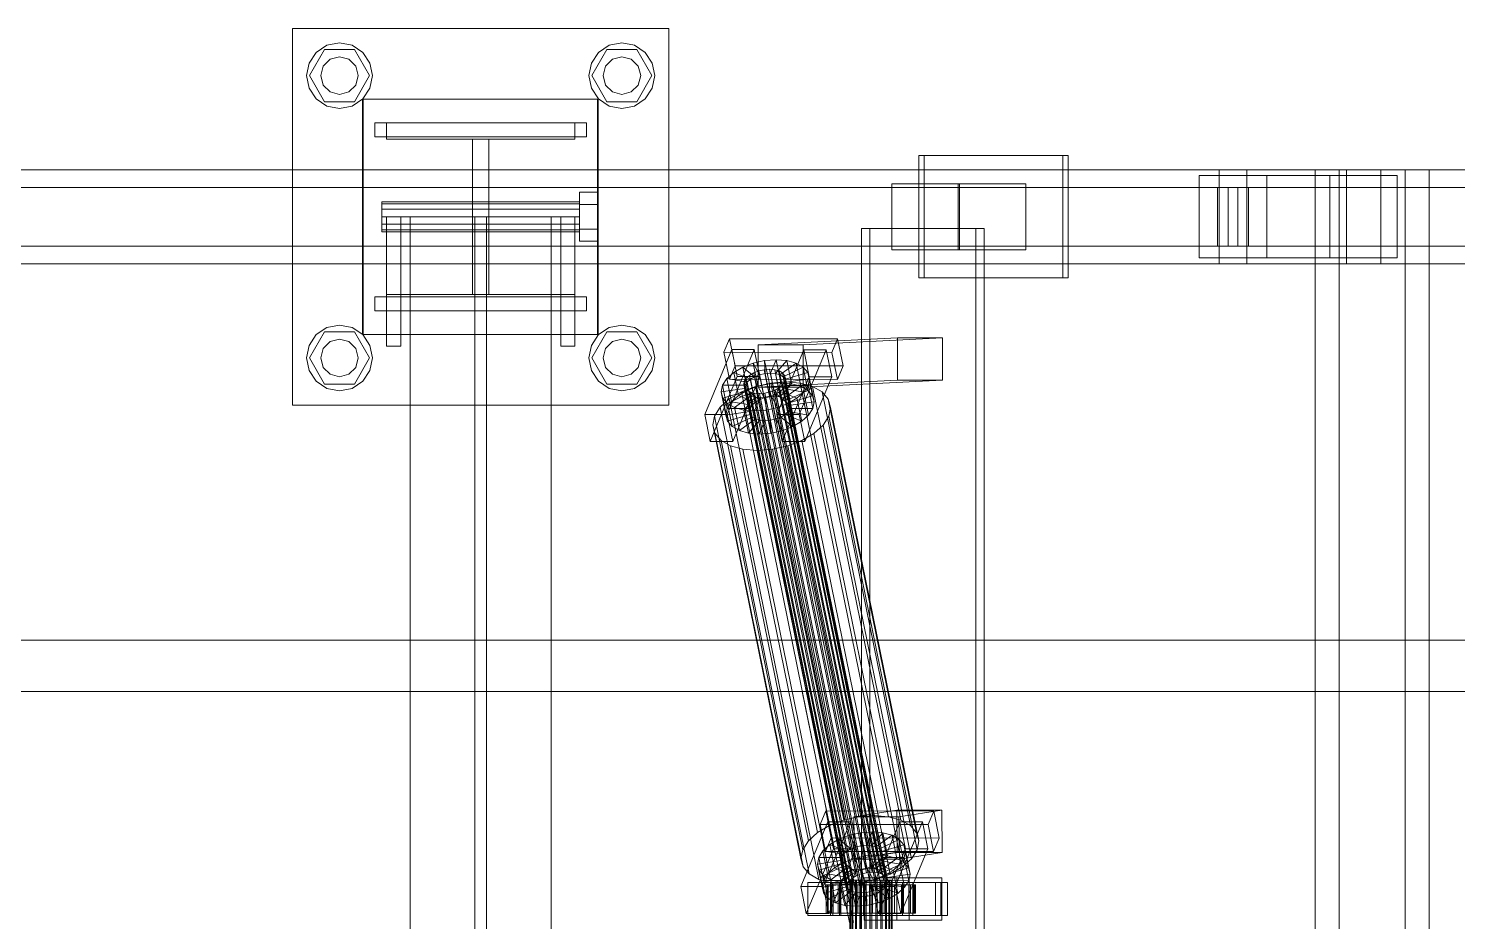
# Model space of a CAD drawing. Header units: millimetres. Extents: x -1970 to 34302, y -65268 to 6837.
# Drawn here: x 19601 to 20209, y -17870 to -17490 of the extents above; entities that cross this region are included whole.
import ezdxf

# ---------------------------------------------------------------- set-up
doc = ezdxf.new("R2010")
doc.units = ezdxf.units.MM
doc.layers.add('superior_C02', color=7, linetype='Continuous', lineweight=0)

msp = doc.modelspace()

# ---------------------------------------------------------------- linework, layer by layer
at = {"layer": 'superior_C02'}
for p, q in [((19713.645, -17650), (19713.645, -17490)), ((19713.645, -17490), (19873.645, -17490)), ((19873.645, -17490), (19873.645, -17650)), ((19720.711, -17504.642), (19723.746, -17500.101)), ((19720.845, -17510), (19727.245, -17498.915)), ((19723.746, -17500.101), (19728.287, -17497.066)), ((19727.245, -17498.915), (19740.045, -17498.915)), ((19728.287, -17497.066), (19733.645, -17496)), ((19733.645, -17496), (19739.003, -17497.066)), ((19739.003, -17497.066), (19743.544, -17500.101)), ((19740.045, -17498.915), (19746.445, -17510)), ((19743.544, -17500.101), (19746.579, -17504.642)), ((19840.711, -17504.642), (19843.746, -17500.101)), ((19840.845, -17510), (19847.245, -17498.915)), ((19843.746, -17500.101), (19848.287, -17497.066)), ((19847.245, -17498.915), (19860.045, -17498.915)), ((19848.287, -17497.066), (19853.645, -17496)), ((19853.645, -17496), (19859.003, -17497.066)), ((19859.003, -17497.066), (19863.544, -17500.101)), ((19860.045, -17498.915), (19866.445, -17510)), ((19863.544, -17500.101), (19866.579, -17504.642)), ((19719.645, -17510), (19720.711, -17504.642)), ((19725.645, -17510), (19726.717, -17506)), ((19726.717, -17506), (19729.645, -17503.072)), ((19729.645, -17503.072), (19733.645, -17502)), ((19733.645, -17502), (19737.645, -17503.072)), ((19737.645, -17503.072), (19740.573, -17506)), ((19740.573, -17506), (19741.645, -17510)), ((19746.579, -17504.642), (19747.645, -17510)), ((19839.645, -17510), (19840.711, -17504.642)), ((19845.645, -17510), (19846.717, -17506)), ((19846.717, -17506), (19849.645, -17503.072)), ((19849.645, -17503.072), (19853.645, -17502)), ((19853.645, -17502), (19857.645, -17503.072)), ((19857.645, -17503.072), (19860.573, -17506)), ((19860.573, -17506), (19861.645, -17510)), ((19866.579, -17504.642), (19867.645, -17510)), ((19720.711, -17515.358), (19719.645, -17510)), ((19727.245, -17521.085), (19720.845, -17510)), ((19726.717, -17514), (19725.645, -17510)), ((19746.445, -17510), (19740.045, -17521.085)), ((19741.645, -17510), (19740.573, -17514)), ((19747.645, -17510), (19746.579, -17515.358)), ((19840.711, -17515.358), (19839.645, -17510)), ((19847.245, -17521.085), (19840.845, -17510)), ((19846.717, -17514), (19845.645, -17510)), ((19866.445, -17510), (19860.045, -17521.085)), ((19861.645, -17510), (19860.573, -17514)), ((19867.645, -17510), (19866.579, -17515.358)), ((19723.746, -17519.899), (19720.711, -17515.358)), ((19729.645, -17516.928), (19726.717, -17514)), ((19733.645, -17518), (19729.645, -17516.928)), ((19737.645, -17516.928), (19733.645, -17518)), ((19740.573, -17514), (19737.645, -17516.928)), ((19746.579, -17515.358), (19743.544, -17519.899)), ((19843.746, -17519.899), (19840.711, -17515.358)), ((19849.645, -17516.928), (19846.717, -17514)), ((19853.645, -17518), (19849.645, -17516.928)), ((19857.645, -17516.928), (19853.645, -17518)), ((19860.573, -17514), (19857.645, -17516.928)), ((19866.579, -17515.358), (19863.544, -17519.899)), ((19728.287, -17522.934), (19723.746, -17519.899)), ((19740.045, -17521.085), (19727.245, -17521.085)), ((19733.645, -17524), (19728.287, -17522.934)), ((19739.003, -17522.934), (19733.645, -17524)), ((19743.544, -17519.899), (19739.003, -17522.934)), ((19743.353, -17620), (19743.353, -17520)), ((19743.353, -17520), (19843.353, -17520)), ((19743.645, -17620), (19743.645, -17520)), ((19743.645, -17520), (19843.645, -17520)), ((19843.353, -17520), (19843.353, -17620)), ((19843.645, -17520), (19843.645, -17620)), ((19848.287, -17522.934), (19843.746, -17519.899)), ((19860.045, -17521.085), (19847.245, -17521.085)), ((19853.645, -17524), (19848.287, -17522.934)), ((19859.003, -17522.934), (19853.645, -17524)), ((19863.544, -17519.899), (19859.003, -17522.934)), ((19748.645, -17530), (19838.645, -17530)), ((19748.645, -17536), (19748.645, -17530)), ((19753.645, -17537), (19753.645, -17530)), ((19753.645, -17530), (19833.645, -17530)), ((19833.645, -17530), (19833.645, -17537)), ((19838.645, -17536), (19838.645, -17530)), ((19748.645, -17536), (19838.645, -17536)), ((19833.645, -17537), (19753.645, -17537)), ((19790.145, -17603), (19790.145, -17537)), ((19790.145, -17537), (19797.145, -17537)), ((19797.145, -17537), (19797.145, -17603)), ((20041.005, -17544), (19979.8, -17544)), ((19979.8, -17544), (19979.8, -17596)), ((19982.138, -17544), (19979.8, -17544)), ((19982.138, -17596), (19982.138, -17544)), ((19982.138, -17544), (20043.343, -17544)), ((20041.005, -17596), (20041.005, -17544)), ((20041.005, -17544), (20043.343, -17544)), ((20043.343, -17544), (20043.343, -17596)), ((20107.498, -17550), (18959.893, -17550)), ((18971.583, -17550), (20119.188, -17550)), ((20161.567, -17550), (19013.962, -17550)), ((19028.575, -17550), (20176.18, -17550)), ((20127.688, -17552.5), (20098.998, -17552.5)), ((20098.998, -17552.5), (20098.998, -17587.5)), ((20154.528, -17552.5), (20098.998, -17552.5)), ((20107.498, -17550), (20107.498, -17590)), ((20119.188, -17550), (20107.498, -17550)), ((21255.102, -17550), (20107.498, -17550)), ((20119.188, -17590), (20119.188, -17550)), ((20119.188, -17550), (21266.793, -17550)), ((20127.688, -17587.5), (20127.688, -17552.5)), ((20127.688, -17552.5), (20183.218, -17552.5)), ((20186.539, -17550), (20148.285, -17550)), ((20148.285, -17550), (20148.285, -18450)), ((20158.514, -17550), (20148.285, -17550)), ((20154.528, -17587.5), (20154.528, -17552.5)), ((20154.528, -17552.5), (20183.218, -17552.5)), ((20158.514, -18450), (20158.514, -17550)), ((20158.514, -17550), (20196.768, -17550)), ((20161.567, -17550), (20161.567, -17590)), ((20176.18, -17550), (20161.567, -17550)), ((21309.171, -17550), (20161.567, -17550)), ((20176.18, -17590), (20176.18, -17550)), ((20176.18, -17550), (21323.785, -17550)), ((20183.218, -17552.5), (20183.218, -17587.5)), ((20186.539, -18450), (20186.539, -17550)), ((20186.539, -17550), (20196.768, -17550)), ((20196.768, -17550), (20196.768, -18450)), ((20106.769, -17557.5), (19014.695, -17557.5)), ((19027.842, -17557.5), (20119.916, -17557.5)), ((19835.645, -17564.8), (19835.645, -17559.6)), ((19843.645, -17559.6), (19835.645, -17559.6)), ((19843.645, -17559.6), (19843.645, -17564.8)), ((19997.115, -17556), (19968.425, -17556)), ((19968.425, -17556), (19968.425, -17584)), ((19996.642, -17556), (19968.425, -17556)), ((19996.642, -17584), (19996.642, -17556)), ((19996.642, -17556), (20025.332, -17556)), ((19997.115, -17584), (19997.115, -17556)), ((19997.115, -17556), (20025.332, -17556)), ((20025.332, -17556), (20025.332, -17584)), ((20106.769, -17557.5), (20106.769, -17582.5)), ((20119.916, -17557.5), (20106.769, -17557.5)), ((20111.256, -17557.5), (20115.429, -17557.5)), ((20111.256, -17582.5), (20111.256, -17557.5)), ((21314.391, -17557.5), (20111.256, -17557.5)), ((20115.429, -17557.5), (20115.429, -17582.5)), ((20115.429, -17557.5), (21318.565, -17557.5)), ((20119.916, -17582.5), (20119.916, -17557.5)), ((19751.645, -17564.457), (19751.645, -17563.6)), ((19835.645, -17563.6), (19751.645, -17563.6)), ((19751.645, -17564.457), (19751.645, -17566.8)), ((19751.645, -17564.457), (19835.645, -17564.457)), ((19751.645, -17566.8), (19751.645, -17570)), ((19751.645, -17566.8), (19835.645, -17566.8)), ((19835.645, -17563.6), (19835.645, -17564.457)), ((19835.645, -17564.457), (19835.645, -17566.8)), ((19835.645, -17564.8), (19835.645, -17575.2)), ((19835.645, -17564.8), (19843.645, -17564.8)), ((19835.645, -17566.8), (19835.645, -17570)), ((19843.645, -17564.8), (19843.645, -17575.2)), ((19751.645, -17570), (19751.645, -17573.2)), ((19751.645, -17570), (19835.645, -17570)), ((19751.645, -17573.2), (19751.645, -17575.543)), ((19751.645, -17573.2), (19835.645, -17573.2)), ((19753.645, -17570), (19753.645, -17625)), ((19753.645, -17570), (19759.645, -17570)), ((19759.645, -17570), (19759.645, -17625)), ((19823.645, -17570), (19763.645, -17570)), ((19763.645, -17570), (19763.645, -18430)), ((19796.145, -17570), (19791.145, -17570)), ((19791.145, -17570), (19791.145, -18430)), ((19796.145, -18430), (19796.145, -17570)), ((19823.645, -18430), (19823.645, -17570)), ((19827.645, -17570), (19827.645, -17625)), ((19827.645, -17570), (19833.645, -17570)), ((19833.645, -17570), (19833.645, -17625)), ((19835.645, -17570), (19835.645, -17573.2)), ((19835.645, -17573.2), (19835.645, -17575.543)), ((19751.645, -17575.543), (19751.645, -17576.4)), ((19751.645, -17575.543), (19835.645, -17575.543)), ((19751.645, -17576.4), (19835.645, -17576.4)), ((19835.645, -17575.2), (19835.645, -17580.4)), ((19835.645, -17575.2), (19843.645, -17575.2)), ((19835.645, -17575.543), (19835.645, -17576.4)), ((19843.645, -17575.2), (19843.645, -17580.4)), ((20004.138, -17575), (19955.556, -17575)), ((19955.556, -17575), (19955.556, -18425)), ((19959.063, -17575), (19955.556, -17575)), ((19959.063, -18425), (19959.063, -17575)), ((19959.063, -17575), (20007.645, -17575)), ((20004.138, -18425), (20004.138, -17575)), ((20004.138, -17575), (20007.645, -17575)), ((20007.645, -17575), (20007.645, -18425)), ((19014.695, -17582.5), (20106.769, -17582.5)), ((19027.842, -17582.5), (20119.916, -17582.5)), ((19835.645, -17580.4), (19843.645, -17580.4)), ((19968.425, -17584), (19997.115, -17584)), ((19968.425, -17584), (19996.642, -17584)), ((20025.332, -17584), (19996.642, -17584)), ((20025.332, -17584), (19997.115, -17584)), ((20106.769, -17582.5), (20119.916, -17582.5)), ((20115.429, -17582.5), (20111.256, -17582.5)), ((20111.256, -17582.5), (21314.391, -17582.5)), ((20115.429, -17582.5), (21318.565, -17582.5)), ((18959.893, -17590), (20107.498, -17590)), ((18971.583, -17590), (20119.188, -17590)), ((19013.962, -17590), (20161.567, -17590)), ((19028.575, -17590), (20176.18, -17590)), ((20098.998, -17587.5), (20127.688, -17587.5)), ((20154.528, -17587.5), (20098.998, -17587.5)), ((20107.498, -17590), (20119.188, -17590)), ((20107.498, -17590), (21255.102, -17590)), ((20119.188, -17590), (21266.793, -17590)), ((20183.218, -17587.5), (20127.688, -17587.5)), ((20183.218, -17587.5), (20154.528, -17587.5)), ((20161.567, -17590), (20176.18, -17590)), ((20161.567, -17590), (21309.171, -17590)), ((20176.18, -17590), (21323.785, -17590)), ((19979.8, -17596), (20041.005, -17596)), ((19979.8, -17596), (19982.138, -17596)), ((20043.343, -17596), (19982.138, -17596)), ((20043.343, -17596), (20041.005, -17596)), ((19748.645, -17604), (19838.645, -17604)), ((19748.645, -17610), (19748.645, -17604)), ((19753.645, -17610), (19753.645, -17603)), ((19753.645, -17603), (19833.645, -17603)), ((19797.145, -17603), (19790.145, -17603)), ((19833.645, -17603), (19833.645, -17610)), ((19838.645, -17610), (19838.645, -17604)), ((19748.645, -17610), (19838.645, -17610)), ((19833.645, -17610), (19753.645, -17610)), ((19728.287, -17617.066), (19733.645, -17616)), ((19733.645, -17616), (19739.003, -17617.066)), ((19848.287, -17617.066), (19853.645, -17616)), ((19853.645, -17616), (19859.003, -17617.066)), ((19720.711, -17624.642), (19723.746, -17620.101)), ((19720.845, -17630), (19727.245, -17618.915)), ((19723.746, -17620.101), (19728.287, -17617.066)), ((19727.245, -17618.915), (19740.045, -17618.915)), ((19729.645, -17623.072), (19733.645, -17622)), ((19733.645, -17622), (19737.645, -17623.072)), ((19739.003, -17617.066), (19743.544, -17620.101)), ((19740.045, -17618.915), (19746.445, -17630)), ((19843.353, -17620), (19743.353, -17620)), ((19743.544, -17620.101), (19746.579, -17624.642)), ((19843.645, -17620), (19743.645, -17620)), ((19840.711, -17624.642), (19843.746, -17620.101)), ((19840.845, -17630), (19847.245, -17618.915)), ((19843.746, -17620.101), (19848.287, -17617.066)), ((19847.245, -17618.915), (19860.045, -17618.915)), ((19849.645, -17623.072), (19853.645, -17622)), ((19853.645, -17622), (19857.645, -17623.072)), ((19859.003, -17617.066), (19863.544, -17620.101)), ((19860.045, -17618.915), (19866.445, -17630)), ((19863.544, -17620.101), (19866.579, -17624.642)), ((19899.424, -17621.857), (19897.023, -17627.592)), ((19901.757, -17633.325), (19899.424, -17621.857)), ((19899.424, -17621.857), (19945.328, -17621.914)), ((19970.762, -17621.488), (19911.541, -17624.356)), ((19930.668, -17624.356), (19989.889, -17621.488)), ((19942.927, -17627.65), (19945.328, -17621.914)), ((19945.328, -17621.914), (19947.662, -17633.382)), ((19970.836, -17639.486), (19970.762, -17621.488)), ((19970.762, -17621.488), (19989.889, -17621.488)), ((19989.889, -17621.488), (19989.963, -17639.486)), ((19719.645, -17630), (19720.711, -17624.642)), ((19725.645, -17630), (19726.717, -17626)), ((19726.717, -17626), (19729.645, -17623.072)), ((19737.645, -17623.072), (19740.573, -17626)), ((19740.573, -17626), (19741.645, -17630)), ((19746.579, -17624.642), (19747.645, -17630)), ((19753.645, -17625), (19759.645, -17625)), ((19827.645, -17625), (19833.645, -17625)), ((19839.645, -17630), (19840.711, -17624.642)), ((19845.645, -17630), (19846.717, -17626)), ((19846.717, -17626), (19849.645, -17623.072)), ((19857.645, -17623.072), (19860.573, -17626)), ((19860.573, -17626), (19861.645, -17630)), ((19866.579, -17624.642), (19867.645, -17630)), ((19900.372, -17626.449), (19888.849, -17653.98)), ((19942.927, -17627.65), (19897.023, -17627.592)), ((19897.023, -17627.592), (19899.357, -17639.061)), ((19898.412, -17653.992), (19909.935, -17626.461)), ((19902.706, -17637.917), (19900.372, -17626.449)), ((19900.372, -17626.449), (19909.935, -17626.461)), ((19909.935, -17626.461), (19912.269, -17637.929)), ((19930.668, -17624.356), (19911.541, -17624.356)), ((19911.541, -17624.356), (19911.616, -17642.354)), ((19930.975, -17626.487), (19919.452, -17654.019)), ((19929.015, -17654.031), (19940.538, -17626.499)), ((19930.742, -17642.354), (19930.668, -17624.356)), ((19933.309, -17637.955), (19930.975, -17626.487)), ((19930.975, -17626.487), (19940.538, -17626.499)), ((19940.538, -17626.499), (19942.872, -17637.967)), ((19945.261, -17639.118), (19942.927, -17627.65)), ((19720.711, -17635.358), (19719.645, -17630)), ((19727.245, -17641.085), (19720.845, -17630)), ((19726.717, -17634), (19725.645, -17630)), ((19729.645, -17636.928), (19726.717, -17634)), ((19740.573, -17634), (19737.645, -17636.928)), ((19746.445, -17630), (19740.045, -17641.085)), ((19741.645, -17630), (19740.573, -17634)), ((19747.645, -17630), (19746.579, -17635.358)), ((19840.711, -17635.358), (19839.645, -17630)), ((19847.245, -17641.085), (19840.845, -17630)), ((19846.717, -17634), (19845.645, -17630)), ((19849.645, -17636.928), (19846.717, -17634)), ((19860.573, -17634), (19857.645, -17636.928)), ((19866.445, -17630), (19860.045, -17641.085)), ((19861.645, -17630), (19860.573, -17634)), ((19867.645, -17630), (19866.579, -17635.358)), ((19899.357, -17639.061), (19901.757, -17633.325)), ((19901.165, -17636.164), (19904.997, -17633.91)), ((19947.662, -17633.382), (19901.757, -17633.325)), ((19904.997, -17633.91), (19909.485, -17632.183)), ((19904.997, -17633.91), (19910.062, -17637.975)), ((19906.997, -17643.74), (19904.997, -17633.91)), ((19909.485, -17632.183), (19914.323, -17631.1)), ((19909.485, -17632.183), (19912.188, -17637.157)), ((19911.486, -17642.013), (19909.485, -17632.183)), ((19914.146, -17635.005), (19916.447, -17634.832)), ((19914.323, -17631.1), (19919.181, -17630.735)), ((19914.323, -17631.1), (19914.48, -17636.643)), ((19916.324, -17640.93), (19914.323, -17631.1)), ((19916.447, -17634.832), (19918.601, -17635.011)), ((19959.956, -17848.631), (19916.447, -17634.832)), ((19919.181, -17630.735), (19916.781, -17636.47)), ((19923.729, -17631.112), (19918.935, -17636.649)), ((19921.182, -17640.564), (19919.181, -17630.735)), ((19919.181, -17630.735), (19923.729, -17631.112)), ((19927.656, -17632.206), (19920.795, -17637.167)), ((19930.694, -17633.943), (19922.234, -17637.99)), ((19925.729, -17640.942), (19923.729, -17631.112)), ((19923.729, -17631.112), (19927.656, -17632.206)), ((19929.656, -17642.036), (19927.656, -17632.206)), ((19927.656, -17632.206), (19930.694, -17633.943)), ((19932.694, -17643.772), (19930.694, -17633.943)), ((19930.694, -17633.943), (19932.637, -17636.203)), ((19947.662, -17633.382), (19945.261, -17639.118)), ((19723.746, -17639.899), (19720.711, -17635.358)), ((19728.287, -17642.934), (19723.746, -17639.899)), ((19733.645, -17638), (19729.645, -17636.928)), ((19737.645, -17636.928), (19733.645, -17638)), ((19743.544, -17639.899), (19739.003, -17642.934)), ((19746.579, -17635.358), (19743.544, -17639.899)), ((19843.746, -17639.899), (19840.711, -17635.358)), ((19848.287, -17642.934), (19843.746, -17639.899)), ((19853.645, -17638), (19849.645, -17636.928)), ((19857.645, -17636.928), (19853.645, -17638)), ((19863.544, -17639.899), (19859.003, -17642.934)), ((19866.579, -17635.358), (19863.544, -17639.899)), ((19891.183, -17665.449), (19902.706, -17637.917)), ((19896.45, -17641.61), (19898.249, -17638.79)), ((19898.249, -17638.79), (19901.165, -17636.164)), ((19898.249, -17638.79), (19906.866, -17640.286)), ((19900.25, -17648.62), (19898.249, -17638.79)), ((19899.357, -17639.061), (19945.261, -17639.118)), ((19912.269, -17637.929), (19900.746, -17665.461)), ((19901.165, -17636.164), (19908.247, -17639.042)), ((19903.165, -17645.994), (19901.165, -17636.164)), ((19912.269, -17637.929), (19902.706, -17637.917)), ((19905.414, -17641.32), (19905.68, -17639.983)), ((19905.68, -17639.983), (19906.532, -17638.648)), ((19949.189, -17853.782), (19905.68, -17639.983)), ((19906.866, -17640.286), (19906.013, -17641.622)), ((19906.532, -17638.648), (19907.913, -17637.404)), ((19950.041, -17852.446), (19906.532, -17638.648)), ((19908.247, -17639.042), (19906.866, -17640.286)), ((19906.866, -17640.286), (19908.866, -17650.116)), ((19907.913, -17637.404), (19909.728, -17636.336)), ((19951.422, -17851.202), (19907.913, -17637.404)), ((19910.062, -17637.975), (19908.247, -17639.042)), ((19908.247, -17639.042), (19910.247, -17648.872)), ((19909.728, -17636.336), (19911.854, -17635.518)), ((19953.237, -17850.135), (19909.728, -17636.336)), ((19912.188, -17637.157), (19910.062, -17637.975)), ((19910.062, -17637.975), (19912.062, -17647.804)), ((19910.423, -17642.107), (19916.89, -17640.659)), ((19970.836, -17639.486), (19911.616, -17642.354)), ((19911.854, -17635.518), (19914.146, -17635.005)), ((19955.363, -17849.317), (19911.854, -17635.518)), ((19914.48, -17636.643), (19912.188, -17637.157)), ((19912.188, -17637.157), (19914.188, -17646.986)), ((19957.655, -17848.804), (19914.146, -17635.005)), ((19916.781, -17636.47), (19914.48, -17636.643)), ((19914.48, -17636.643), (19916.48, -17646.473)), ((19921.182, -17640.564), (19916.324, -17640.93)), ((19916.781, -17636.47), (19918.781, -17646.3)), ((19918.935, -17636.649), (19916.781, -17636.47)), ((19916.89, -17640.659), (19923.385, -17640.17)), ((19954.398, -17824.968), (19916.89, -17640.659)), ((19918.601, -17635.011), (19920.461, -17635.529)), ((19962.11, -17848.809), (19918.601, -17635.011)), ((19918.781, -17646.3), (19921.182, -17640.564)), ((19918.935, -17636.649), (19920.935, -17646.479)), ((19920.795, -17637.167), (19918.935, -17636.649)), ((19920.461, -17635.529), (19921.901, -17636.352)), ((19963.97, -17849.328), (19920.461, -17635.529)), ((19920.795, -17637.167), (19922.795, -17646.997)), ((19922.234, -17637.99), (19920.795, -17637.167)), ((19925.729, -17640.942), (19921.182, -17640.564)), ((19921.786, -17665.487), (19933.309, -17637.955)), ((19921.901, -17636.352), (19922.821, -17637.422)), ((19965.409, -17850.15), (19921.901, -17636.352)), ((19922.894, -17640.005), (19922.041, -17641.341)), ((19922.234, -17637.99), (19924.234, -17647.82)), ((19923.154, -17639.061), (19922.234, -17637.99)), ((19922.821, -17637.422), (19923.16, -17638.668)), ((19966.33, -17851.221), (19922.821, -17637.422)), ((19923.16, -17638.668), (19922.894, -17640.005)), ((19922.894, -17640.005), (19966.403, -17853.804)), ((19932.637, -17636.203), (19923.154, -17639.061)), ((19923.154, -17639.061), (19925.155, -17648.891)), ((19923.493, -17640.307), (19923.154, -17639.061)), ((19966.669, -17852.467), (19923.16, -17638.668)), ((19923.227, -17641.643), (19923.493, -17640.307)), ((19923.385, -17640.17), (19929.464, -17640.674)), ((19960.893, -17824.479), (19923.385, -17640.17)), ((19933.352, -17638.834), (19923.493, -17640.307)), ((19923.493, -17640.307), (19925.494, -17650.137)), ((19929.464, -17640.674), (19934.714, -17642.137)), ((19966.972, -17824.984), (19929.464, -17640.674)), ((19989.963, -17639.486), (19930.742, -17642.354)), ((19942.872, -17637.967), (19931.349, -17665.499)), ((19934.637, -17646.033), (19932.637, -17636.203)), ((19932.637, -17636.203), (19933.352, -17638.834)), ((19933.352, -17638.834), (19932.791, -17641.655)), ((19942.872, -17637.967), (19933.309, -17637.955)), ((19935.352, -17648.664), (19933.352, -17638.834)), ((19989.963, -17639.486), (19970.836, -17639.486)), ((19740.045, -17641.085), (19727.245, -17641.085)), ((19733.645, -17644), (19728.287, -17642.934)), ((19739.003, -17642.934), (19733.645, -17644)), ((19860.045, -17641.085), (19847.245, -17641.085)), ((19853.645, -17644), (19848.287, -17642.934)), ((19859.003, -17642.934), (19853.645, -17644)), ((19895.888, -17644.431), (19896.45, -17641.61)), ((19895.888, -17644.431), (19905.747, -17642.958)), ((19896.604, -17647.062), (19895.888, -17644.431)), ((19897.889, -17654.261), (19895.888, -17644.431)), ((19896.45, -17641.61), (19906.013, -17641.622)), ((19898.45, -17651.44), (19896.45, -17641.61)), ((19896.604, -17647.062), (19906.086, -17644.204)), ((19898.547, -17649.322), (19907.006, -17645.275)), ((19899.3, -17647.428), (19904.423, -17644.416)), ((19903.165, -17645.994), (19900.25, -17648.62)), ((19901.585, -17651.059), (19908.446, -17646.098)), ((19906.997, -17643.74), (19903.165, -17645.994)), ((19910.247, -17648.872), (19903.165, -17645.994)), ((19904.423, -17644.416), (19910.423, -17642.107)), ((19941.93, -17828.725), (19904.423, -17644.416)), ((19905.753, -17642.566), (19905.414, -17641.32)), ((19948.923, -17855.119), (19905.414, -17641.32)), ((19905.512, -17652.153), (19910.306, -17646.616)), ((19906.013, -17641.622), (19905.747, -17642.958)), ((19905.747, -17642.958), (19906.086, -17644.204)), ((19905.747, -17642.958), (19907.748, -17652.788)), ((19906.673, -17643.637), (19905.753, -17642.566)), ((19949.261, -17856.365), (19905.753, -17642.566)), ((19906.013, -17641.622), (19908.014, -17651.452)), ((19906.086, -17644.204), (19907.006, -17645.275)), ((19906.086, -17644.204), (19908.086, -17654.034)), ((19908.112, -17644.459), (19906.673, -17643.637)), ((19950.182, -17857.435), (19906.673, -17643.637)), ((19911.486, -17642.013), (19906.997, -17643.74)), ((19912.062, -17647.804), (19906.997, -17643.74)), ((19907.006, -17645.275), (19908.446, -17646.098)), ((19907.006, -17645.275), (19909.007, -17655.105)), ((19909.972, -17644.978), (19908.112, -17644.459)), ((19951.621, -17858.258), (19908.112, -17644.459)), ((19908.446, -17646.098), (19910.306, -17646.616)), ((19908.446, -17646.098), (19910.446, -17655.927)), ((19912.126, -17645.156), (19909.972, -17644.978)), ((19953.481, -17858.776), (19909.972, -17644.978)), ((19910.059, -17652.53), (19912.46, -17646.795)), ((19910.306, -17646.616), (19912.46, -17646.795)), ((19910.306, -17646.616), (19912.306, -17656.446)), ((19947.93, -17826.416), (19910.423, -17642.107)), ((19916.324, -17640.93), (19911.486, -17642.013)), ((19914.188, -17646.986), (19911.486, -17642.013)), ((19911.616, -17642.354), (19930.742, -17642.354)), ((19912.062, -17647.804), (19914.188, -17646.986)), ((19914.427, -17644.983), (19912.126, -17645.156)), ((19955.635, -17858.955), (19912.126, -17645.156)), ((19912.46, -17646.795), (19914.761, -17646.622)), ((19912.46, -17646.795), (19914.46, -17656.624)), ((19914.188, -17646.986), (19916.48, -17646.473)), ((19916.719, -17644.47), (19914.427, -17644.983)), ((19957.936, -17858.782), (19914.427, -17644.983)), ((19914.761, -17646.622), (19917.053, -17646.108)), ((19914.917, -17652.165), (19914.761, -17646.622)), ((19914.761, -17646.622), (19916.761, -17656.451)), ((19916.48, -17646.473), (19916.324, -17640.93)), ((19916.48, -17646.473), (19918.781, -17646.3)), ((19918.845, -17643.652), (19916.719, -17644.47)), ((19960.228, -17858.269), (19916.719, -17644.47)), ((19917.053, -17646.108), (19919.179, -17645.29)), ((19919.755, -17651.082), (19917.053, -17646.108)), ((19917.053, -17646.108), (19919.053, -17655.938)), ((19918.781, -17646.3), (19920.935, -17646.479)), ((19920.66, -17642.585), (19918.845, -17643.652)), ((19962.354, -17857.451), (19918.845, -17643.652)), ((19919.179, -17645.29), (19920.994, -17644.223)), ((19924.243, -17649.355), (19919.179, -17645.29)), ((19919.179, -17645.29), (19921.179, -17655.12)), ((19922.041, -17641.341), (19920.66, -17642.585)), ((19964.169, -17856.383), (19920.66, -17642.585)), ((19920.935, -17646.479), (19925.729, -17640.942)), ((19920.935, -17646.479), (19922.795, -17646.997)), ((19920.994, -17644.223), (19922.375, -17642.979)), ((19928.076, -17647.101), (19920.994, -17644.223)), ((19920.994, -17644.223), (19922.994, -17654.053)), ((19965.55, -17855.139), (19922.041, -17641.341)), ((19922.375, -17642.979), (19923.227, -17641.643)), ((19930.991, -17644.475), (19922.375, -17642.979)), ((19922.375, -17642.979), (19924.375, -17652.809)), ((19922.795, -17646.997), (19929.656, -17642.036)), ((19923.227, -17641.643), (19932.791, -17641.655)), ((19925.228, -17651.473), (19923.227, -17641.643)), ((19924.234, -17647.82), (19932.694, -17643.772)), ((19925.155, -17648.891), (19934.637, -17646.033)), ((19929.656, -17642.036), (19925.729, -17640.942)), ((19930.991, -17644.475), (19928.076, -17647.101)), ((19932.694, -17643.772), (19929.656, -17642.036)), ((19932.791, -17641.655), (19930.991, -17644.475)), ((19932.991, -17654.305), (19930.991, -17644.475)), ((19934.637, -17646.033), (19932.694, -17643.772)), ((19932.791, -17641.655), (19934.791, -17651.485)), ((19935.352, -17648.664), (19934.637, -17646.033)), ((19934.714, -17642.137), (19938.775, -17644.459)), ((19972.221, -17826.446), (19934.714, -17642.137)), ((19938.775, -17644.459), (19941.373, -17647.481)), ((19976.283, -17828.768), (19938.775, -17644.459)), ((19873.645, -17650), (19713.645, -17650)), ((19892.996, -17654.709), (19895.402, -17650.939)), ((19895.402, -17650.939), (19899.3, -17647.428)), ((19932.91, -17835.248), (19895.402, -17650.939)), ((19898.547, -17649.322), (19896.604, -17647.062)), ((19898.604, -17656.892), (19896.604, -17647.062)), ((19898.45, -17651.44), (19897.889, -17654.261)), ((19907.748, -17652.788), (19897.889, -17654.261)), ((19900.25, -17648.62), (19898.45, -17651.44)), ((19908.014, -17651.452), (19898.45, -17651.44)), ((19901.585, -17651.059), (19898.547, -17649.322)), ((19900.547, -17659.152), (19898.547, -17649.322)), ((19936.807, -17831.737), (19899.3, -17647.428)), ((19908.866, -17650.116), (19900.25, -17648.62)), ((19905.512, -17652.153), (19901.585, -17651.059)), ((19903.585, -17660.889), (19901.585, -17651.059)), ((19910.059, -17652.53), (19905.512, -17652.153)), ((19907.512, -17661.983), (19905.512, -17652.153)), ((19907.748, -17652.788), (19908.014, -17651.452)), ((19908.086, -17654.034), (19907.748, -17652.788)), ((19908.014, -17651.452), (19908.866, -17650.116)), ((19908.866, -17650.116), (19910.247, -17648.872)), ((19914.917, -17652.165), (19910.059, -17652.53)), ((19912.059, -17662.36), (19910.059, -17652.53)), ((19910.247, -17648.872), (19912.062, -17647.804)), ((19919.755, -17651.082), (19914.917, -17652.165)), ((19916.918, -17661.995), (19914.917, -17652.165)), ((19924.243, -17649.355), (19919.755, -17651.082)), ((19921.756, -17660.912), (19919.755, -17651.082)), ((19922.795, -17646.997), (19924.234, -17647.82)), ((19924.375, -17652.809), (19922.994, -17654.053)), ((19924.234, -17647.82), (19925.155, -17648.891)), ((19928.076, -17647.101), (19924.243, -17649.355)), ((19926.244, -17659.184), (19924.243, -17649.355)), ((19925.228, -17651.473), (19924.375, -17652.809)), ((19924.375, -17652.809), (19932.991, -17654.305)), ((19925.155, -17648.891), (19925.494, -17650.137)), ((19925.494, -17650.137), (19925.228, -17651.473)), ((19934.791, -17651.485), (19925.228, -17651.473)), ((19925.494, -17650.137), (19935.352, -17648.664)), ((19930.076, -17656.931), (19928.076, -17647.101)), ((19932.991, -17654.305), (19934.791, -17651.485)), ((19934.791, -17651.485), (19935.352, -17648.664)), ((19941.373, -17647.481), (19942.329, -17650.998)), ((19978.88, -17831.79), (19941.373, -17647.481)), ((19942.329, -17650.998), (19941.578, -17654.769)), ((19979.836, -17835.307), (19942.329, -17650.998)), ((19898.412, -17653.992), (19888.849, -17653.98)), ((19888.849, -17653.98), (19891.183, -17665.449)), ((19892.246, -17658.48), (19892.996, -17654.709)), ((19893.202, -17661.997), (19892.246, -17658.48)), ((19929.754, -17842.789), (19892.246, -17658.48)), ((19930.504, -17839.018), (19892.996, -17654.709)), ((19897.889, -17654.261), (19898.604, -17656.892)), ((19900.746, -17665.461), (19898.412, -17653.992)), ((19908.086, -17654.034), (19898.604, -17656.892)), ((19898.604, -17656.892), (19900.547, -17659.152)), ((19909.007, -17655.105), (19900.547, -17659.152)), ((19910.446, -17655.927), (19903.585, -17660.889)), ((19912.306, -17656.446), (19907.512, -17661.983)), ((19909.007, -17655.105), (19908.086, -17654.034)), ((19910.446, -17655.927), (19909.007, -17655.105)), ((19912.306, -17656.446), (19910.446, -17655.927)), ((19914.46, -17656.624), (19912.059, -17662.36)), ((19914.46, -17656.624), (19912.306, -17656.446)), ((19916.761, -17656.451), (19914.46, -17656.624)), ((19919.053, -17655.938), (19916.761, -17656.451)), ((19916.761, -17656.451), (19916.918, -17661.995)), ((19921.179, -17655.12), (19919.053, -17655.938)), ((19919.053, -17655.938), (19921.756, -17660.912)), ((19929.015, -17654.031), (19919.452, -17654.019)), ((19919.452, -17654.019), (19921.786, -17665.487)), ((19922.994, -17654.053), (19921.179, -17655.12)), ((19921.179, -17655.12), (19926.244, -17659.184)), ((19922.994, -17654.053), (19930.076, -17656.931)), ((19926.244, -17659.184), (19930.076, -17656.931)), ((19931.349, -17665.499), (19929.015, -17654.031)), ((19930.076, -17656.931), (19932.991, -17654.305)), ((19939.172, -17658.539), (19935.275, -17662.05)), ((19941.578, -17654.769), (19939.172, -17658.539)), ((19976.68, -17842.848), (19939.172, -17658.539)), ((19941.578, -17654.769), (19979.086, -17839.078)), ((19895.799, -17665.019), (19893.202, -17661.997)), ((19930.71, -17846.306), (19893.202, -17661.997)), ((19899.861, -17667.341), (19895.799, -17665.019)), ((19933.307, -17849.328), (19895.799, -17665.019)), ((19900.547, -17659.152), (19903.585, -17660.889)), ((19903.585, -17660.889), (19907.512, -17661.983)), ((19907.512, -17661.983), (19912.059, -17662.36)), ((19912.059, -17662.36), (19916.918, -17661.995)), ((19916.918, -17661.995), (19921.756, -17660.912)), ((19921.756, -17660.912), (19926.244, -17659.184)), ((19930.152, -17665.062), (19924.152, -17667.371)), ((19935.275, -17662.05), (19930.152, -17665.062)), ((19967.66, -17849.371), (19930.152, -17665.062)), ((19972.783, -17846.359), (19935.275, -17662.05)), ((19891.183, -17665.449), (19900.746, -17665.461)), ((19905.111, -17668.803), (19899.861, -17667.341)), ((19937.369, -17851.65), (19899.861, -17667.341)), ((19911.19, -17669.308), (19905.111, -17668.803)), ((19942.618, -17853.113), (19905.111, -17668.803)), ((19917.684, -17668.819), (19911.19, -17669.308)), ((19948.697, -17853.617), (19911.19, -17669.308)), ((19924.152, -17667.371), (19917.684, -17668.819)), ((19955.192, -17853.128), (19917.684, -17668.819)), ((19921.786, -17665.487), (19931.349, -17665.499)), ((19961.66, -17851.68), (19924.152, -17667.371)), ((16335.427, -17750), (25411.088, -17750)), ((25412.557, -17750), (16336.897, -17750)), ((18992.635, -17771.702), (19930.334, -17771.702)), ((19932.078, -17771.702), (18994.379, -17771.702)), ((19930.334, -17771.702), (19950.338, -17870)), ((19930.334, -17771.702), (19932.078, -17771.702)), ((19930.334, -17771.702), (20868.033, -17771.702)), ((19952.082, -17870), (19932.078, -17771.702)), ((20869.777, -17771.702), (19932.078, -17771.702)), ((19940.265, -17822.549), (19937.865, -17828.285)), ((19942.599, -17834.017), (19940.265, -17822.549)), ((19940.265, -17822.549), (19986.169, -17822.606)), ((19970.449, -17822.189), (19952.299, -17825.057)), ((19970.691, -17840.17), (19970.449, -17822.189)), ((19970.449, -17822.189), (19989.575, -17822.189)), ((19971.425, -17825.057), (19989.575, -17822.189)), ((19983.769, -17828.342), (19986.169, -17822.606)), ((19986.169, -17822.606), (19988.503, -17834.074)), ((19989.575, -17822.189), (19989.818, -17840.17)), ((19941.214, -17827.141), (19929.691, -17854.673)), ((19941.93, -17828.725), (19936.807, -17831.737)), ((19983.769, -17828.342), (19937.865, -17828.285)), ((19937.865, -17828.285), (19940.198, -17839.753)), ((19939.254, -17854.685), (19950.777, -17827.153)), ((19943.547, -17838.609), (19941.214, -17827.141)), ((19941.214, -17827.141), (19950.777, -17827.153)), ((19947.93, -17826.416), (19941.93, -17828.725)), ((19954.398, -17824.968), (19947.93, -17826.416)), ((19950.777, -17827.153), (19953.111, -17838.621)), ((19971.425, -17825.057), (19952.299, -17825.057)), ((19952.299, -17825.057), (19952.542, -17843.038)), ((19960.893, -17824.479), (19954.398, -17824.968)), ((19971.816, -17827.179), (19960.293, -17854.711)), ((19966.972, -17824.984), (19960.893, -17824.479)), ((19972.221, -17826.446), (19966.972, -17824.984)), ((19969.857, -17854.723), (19981.38, -17827.191)), ((19971.668, -17843.038), (19971.425, -17825.057)), ((19974.15, -17838.647), (19971.816, -17827.179)), ((19971.816, -17827.179), (19981.38, -17827.191)), ((19976.283, -17828.768), (19972.221, -17826.446)), ((19978.88, -17831.79), (19976.283, -17828.768)), ((19981.38, -17827.191), (19983.714, -17838.659)), ((19986.103, -17839.81), (19983.769, -17828.342)), ((19936.807, -17831.737), (19932.91, -17835.248)), ((19940.198, -17839.753), (19942.599, -17834.017)), ((19942.006, -17836.856), (19945.839, -17834.603)), ((19988.503, -17834.074), (19942.599, -17834.017)), ((19945.839, -17834.603), (19950.327, -17832.875)), ((19945.839, -17834.603), (19950.903, -17838.667)), ((19947.839, -17844.433), (19945.839, -17834.603)), ((19950.327, -17832.875), (19955.165, -17831.792)), ((19950.327, -17832.875), (19953.029, -17837.849)), ((19952.327, -17842.705), (19950.327, -17832.875)), ((19955.165, -17831.792), (19960.023, -17831.427)), ((19955.165, -17831.792), (19955.321, -17837.336)), ((19957.165, -17841.622), (19955.165, -17831.792)), ((19960.023, -17831.427), (19957.622, -17837.163)), ((19964.57, -17831.804), (19959.776, -17837.341)), ((19962.023, -17841.257), (19960.023, -17831.427)), ((19960.023, -17831.427), (19964.57, -17831.804)), ((19968.497, -17832.898), (19961.636, -17837.86)), ((19971.536, -17834.635), (19963.076, -17838.682)), ((19966.571, -17841.634), (19964.57, -17831.804)), ((19964.57, -17831.804), (19968.497, -17832.898)), ((19970.498, -17842.728), (19968.497, -17832.898)), ((19968.497, -17832.898), (19971.536, -17834.635)), ((19973.536, -17844.465), (19971.536, -17834.635)), ((19971.536, -17834.635), (19973.478, -17836.895)), ((19979.836, -17835.307), (19978.88, -17831.79)), ((19988.503, -17834.074), (19986.103, -17839.81)), ((19930.504, -17839.018), (19929.754, -17842.789)), ((19932.91, -17835.248), (19930.504, -17839.018)), ((19932.024, -17866.141), (19943.547, -17838.609)), ((19937.291, -17842.302), (19939.091, -17839.482)), ((19939.091, -17839.482), (19942.006, -17836.856)), ((19939.091, -17839.482), (19947.707, -17840.978)), ((19941.092, -17849.312), (19939.091, -17839.482)), ((19940.198, -17839.753), (19986.103, -17839.81)), ((19953.111, -17838.621), (19941.588, -17866.153)), ((19942.006, -17836.856), (19949.088, -17839.734)), ((19944.007, -17846.686), (19942.006, -17836.856)), ((19953.111, -17838.621), (19943.547, -17838.609)), ((19947.707, -17840.978), (19946.855, -17842.314)), ((19949.088, -17839.734), (19947.707, -17840.978)), ((19947.707, -17840.978), (19949.708, -17850.808)), ((19950.903, -17838.667), (19949.088, -17839.734)), ((19949.088, -17839.734), (19951.089, -17849.564)), ((19953.029, -17837.849), (19950.903, -17838.667)), ((19950.903, -17838.667), (19952.904, -17848.497)), ((19970.691, -17840.17), (19952.542, -17843.038)), ((19955.321, -17837.336), (19953.029, -17837.849)), ((19953.029, -17837.849), (19955.03, -17847.679)), ((19957.622, -17837.163), (19955.321, -17837.336)), ((19955.321, -17837.336), (19957.322, -17847.165)), ((19962.023, -17841.257), (19957.165, -17841.622)), ((19957.622, -17837.163), (19959.623, -17846.992)), ((19959.776, -17837.341), (19957.622, -17837.163)), ((19959.623, -17846.992), (19962.023, -17841.257)), ((19959.776, -17837.341), (19961.777, -17847.171)), ((19961.636, -17837.86), (19959.776, -17837.341)), ((19961.636, -17837.86), (19963.637, -17847.689)), ((19963.076, -17838.682), (19961.636, -17837.86)), ((19966.571, -17841.634), (19962.023, -17841.257)), ((19962.627, -17866.179), (19974.15, -17838.647)), ((19963.076, -17838.682), (19965.076, -17848.512)), ((19963.996, -17839.753), (19963.076, -17838.682)), ((19973.478, -17836.895), (19963.996, -17839.753)), ((19963.996, -17839.753), (19965.996, -17849.583)), ((19964.335, -17840.999), (19963.996, -17839.753)), ((19964.069, -17842.335), (19964.335, -17840.999)), ((19974.194, -17839.526), (19964.335, -17840.999)), ((19964.335, -17840.999), (19966.335, -17850.829)), ((19989.818, -17840.17), (19970.691, -17840.17)), ((19989.818, -17840.17), (19971.668, -17843.038)), ((19983.714, -17838.659), (19972.19, -17866.191)), ((19975.479, -17846.725), (19973.478, -17836.895)), ((19973.478, -17836.895), (19974.194, -17839.526)), ((19974.194, -17839.526), (19973.632, -17842.347)), ((19983.714, -17838.659), (19974.15, -17838.647)), ((19976.194, -17849.356), (19974.194, -17839.526)), ((19976.68, -17842.848), (19979.086, -17839.078)), ((19979.086, -17839.078), (19979.836, -17835.307)), ((19929.754, -17842.789), (19930.71, -17846.306)), ((19930.71, -17846.306), (19933.307, -17849.328)), ((19936.73, -17845.123), (19937.291, -17842.302)), ((19936.73, -17845.123), (19946.589, -17843.65)), ((19937.445, -17847.754), (19936.73, -17845.123)), ((19938.73, -17854.953), (19936.73, -17845.123)), ((19937.291, -17842.302), (19946.855, -17842.314)), ((19939.292, -17852.132), (19937.291, -17842.302)), ((19937.445, -17847.754), (19946.928, -17844.897)), ((19939.388, -17850.015), (19947.848, -17845.967)), ((19944.007, -17846.686), (19941.092, -17849.312)), ((19942.426, -17851.751), (19949.287, -17846.79)), ((19947.839, -17844.433), (19944.007, -17846.686)), ((19951.089, -17849.564), (19944.007, -17846.686)), ((19946.353, -17852.845), (19951.147, -17847.308)), ((19946.855, -17842.314), (19946.589, -17843.65)), ((19946.589, -17843.65), (19946.928, -17844.897)), ((19946.589, -17843.65), (19948.589, -17853.48)), ((19946.855, -17842.314), (19948.855, -17852.144)), ((19946.928, -17844.897), (19947.848, -17845.967)), ((19946.928, -17844.897), (19948.928, -17854.726)), ((19952.327, -17842.705), (19947.839, -17844.433)), ((19952.904, -17848.497), (19947.839, -17844.433)), ((19947.848, -17845.967), (19949.287, -17846.79)), ((19947.848, -17845.967), (19949.848, -17855.797)), ((19949.287, -17846.79), (19951.147, -17847.308)), ((19949.287, -17846.79), (19951.288, -17856.62)), ((19951.147, -17847.308), (19953.301, -17847.487)), ((19951.147, -17847.308), (19953.148, -17857.138)), ((19957.165, -17841.622), (19952.327, -17842.705)), ((19955.03, -17847.679), (19952.327, -17842.705)), ((19952.542, -17843.038), (19971.668, -17843.038)), ((19953.301, -17847.487), (19955.603, -17847.314)), ((19955.03, -17847.679), (19957.322, -17847.165)), ((19955.603, -17847.314), (19957.894, -17846.801)), ((19955.759, -17852.857), (19955.603, -17847.314)), ((19955.603, -17847.314), (19957.603, -17857.144)), ((19957.322, -17847.165), (19957.165, -17841.622)), ((19957.322, -17847.165), (19959.623, -17846.992)), ((19957.894, -17846.801), (19960.02, -17845.983)), ((19960.597, -17851.774), (19957.894, -17846.801)), ((19957.894, -17846.801), (19959.895, -17856.631)), ((19959.623, -17846.992), (19961.777, -17847.171)), ((19960.02, -17845.983), (19961.835, -17844.915)), ((19965.085, -17850.047), (19960.02, -17845.983)), ((19960.02, -17845.983), (19962.021, -17855.812)), ((19961.777, -17847.171), (19966.571, -17841.634)), ((19961.777, -17847.171), (19963.637, -17847.689)), ((19961.835, -17844.915), (19963.216, -17843.671)), ((19968.917, -17847.793), (19961.835, -17844.915)), ((19961.835, -17844.915), (19963.836, -17854.745)), ((19963.216, -17843.671), (19964.069, -17842.335)), ((19971.833, -17845.167), (19963.216, -17843.671)), ((19963.216, -17843.671), (19965.217, -17853.501)), ((19963.637, -17847.689), (19970.498, -17842.728)), ((19964.069, -17842.335), (19973.632, -17842.347)), ((19966.069, -17852.165), (19964.069, -17842.335)), ((19965.076, -17848.512), (19973.536, -17844.465)), ((19965.996, -17849.583), (19975.479, -17846.725)), ((19970.498, -17842.728), (19966.571, -17841.634)), ((19967.66, -17849.371), (19972.783, -17846.359)), ((19971.833, -17845.167), (19968.917, -17847.793)), ((19973.536, -17844.465), (19970.498, -17842.728)), ((19973.632, -17842.347), (19971.833, -17845.167)), ((19973.833, -17854.997), (19971.833, -17845.167)), ((19972.783, -17846.359), (19976.68, -17842.848)), ((19975.479, -17846.725), (19973.536, -17844.465)), ((19973.632, -17842.347), (19975.633, -17852.177)), ((19976.194, -17849.356), (19975.479, -17846.725)), ((19942.264, -17853), (19932.7, -17853)), ((19932.7, -17853), (19932.7, -17867)), ((19946.729, -17853), (19932.7, -17853)), ((19933.307, -17849.328), (19937.369, -17851.65)), ((19937.369, -17851.65), (19942.618, -17853.113)), ((19939.388, -17850.015), (19937.445, -17847.754)), ((19939.446, -17857.584), (19937.445, -17847.754)), ((19939.292, -17852.132), (19938.73, -17854.953)), ((19941.092, -17849.312), (19939.292, -17852.132)), ((19948.855, -17852.144), (19939.292, -17852.132)), ((19942.426, -17851.751), (19939.388, -17850.015)), ((19941.389, -17859.844), (19939.388, -17850.015)), ((19949.708, -17850.808), (19941.092, -17849.312)), ((19942.264, -17867), (19942.264, -17853)), ((19942.264, -17853), (19956.292, -17853)), ((19946.353, -17852.845), (19942.426, -17851.751)), ((19944.427, -17861.581), (19942.426, -17851.751)), ((19942.618, -17853.113), (19948.697, -17853.617)), ((19989.18, -17853), (19943.276, -17853)), ((19943.276, -17853), (19943.276, -17867)), ((19946.198, -17853), (19943.276, -17853)), ((19946.198, -17867), (19946.198, -17853)), ((19946.198, -17853), (19992.102, -17853)), ((19950.901, -17853.223), (19946.353, -17852.845)), ((19948.354, -17862.675), (19946.353, -17852.845)), ((19946.729, -17867), (19946.729, -17853)), ((19946.729, -17853), (19956.292, -17853)), ((19948.589, -17853.48), (19948.855, -17852.144)), ((19948.697, -17853.617), (19955.192, -17853.128)), ((19948.855, -17852.144), (19949.708, -17850.808)), ((19950.041, -17852.446), (19949.189, -17853.782)), ((19949.708, -17850.808), (19951.089, -17849.564)), ((19951.422, -17851.202), (19950.041, -17852.446)), ((19950.736, -17852), (19950.511, -17852)), ((19950.511, -17852), (19950.898, -17852)), ((19950.511, -18148), (19950.511, -17852)), ((19951.559, -17852), (19950.736, -17852)), ((19950.736, -18148), (19950.736, -17852)), ((19950.898, -17852), (19951.873, -17852)), ((19950.898, -18148), (19950.898, -17852)), ((19950.901, -17853.223), (19953.301, -17847.487)), ((19955.759, -17852.857), (19950.901, -17853.223)), ((19952.901, -17863.052), (19950.901, -17853.223)), ((19951.089, -17849.564), (19952.904, -17848.497)), ((19953.237, -17850.135), (19951.422, -17851.202)), ((19952.924, -17852), (19951.559, -17852)), ((19951.559, -18148), (19951.559, -17852)), ((19951.873, -17852), (19953.367, -17852)), ((19951.873, -18148), (19951.873, -17852)), ((19952.904, -17848.497), (19955.03, -17847.679)), ((19954.737, -17852), (19952.924, -17852)), ((19952.924, -18148), (19952.924, -17852)), ((19955.363, -17849.317), (19953.237, -17850.135)), ((19953.301, -17847.487), (19955.302, -17857.317)), ((19953.367, -17852), (19955.279, -17852)), ((19953.367, -18148), (19953.367, -17852)), ((19956.875, -17852), (19954.737, -17852)), ((19954.737, -18148), (19954.737, -17852)), ((19955.192, -17853.128), (19961.66, -17851.68)), ((19955.279, -17852), (19957.48, -17852)), ((19955.279, -18148), (19955.279, -17852)), ((19957.655, -17848.804), (19955.363, -17849.317)), ((19960.597, -17851.774), (19955.759, -17852.857)), ((19957.759, -17862.687), (19955.759, -17852.857)), ((19956.292, -17853), (19956.292, -17867)), ((19975.791, -17851), (19956.664, -17851)), ((19956.664, -17851), (19956.664, -17869)), ((19970.576, -17851), (19956.664, -17851)), ((19959.192, -17852), (19956.875, -17852)), ((19956.875, -18148), (19956.875, -17852)), ((19957.48, -17852), (19959.819, -17852)), ((19957.48, -18148), (19957.48, -17852)), ((19959.956, -17848.631), (19957.655, -17848.804)), ((19961.531, -17852), (19959.192, -17852)), ((19959.192, -18148), (19959.192, -17852)), ((19959.819, -17852), (19962.136, -17852)), ((19959.819, -18148), (19959.819, -17852)), ((19962.11, -17848.809), (19959.956, -17848.631)), ((19965.085, -17850.047), (19960.597, -17851.774)), ((19962.597, -17861.604), (19960.597, -17851.774)), ((19963.732, -17852), (19961.531, -17852)), ((19961.531, -18148), (19961.531, -17852)), ((19961.66, -17851.68), (19967.66, -17849.371)), ((19963.97, -17849.328), (19962.11, -17848.809)), ((19962.136, -17852), (19964.274, -17852)), ((19962.136, -18148), (19962.136, -17852)), ((19972.867, -17853), (19963.303, -17853)), ((19963.303, -17853), (19963.303, -17867)), ((19977.332, -17853), (19963.303, -17853)), ((19963.637, -17847.689), (19965.076, -17848.512)), ((19965.644, -17852), (19963.732, -17852)), ((19963.732, -18148), (19963.732, -17852)), ((19965.409, -17850.15), (19963.97, -17849.328)), ((19964.274, -17852), (19966.087, -17852)), ((19964.274, -18148), (19964.274, -17852)), ((19965.076, -17848.512), (19965.996, -17849.583)), ((19968.917, -17847.793), (19965.085, -17850.047)), ((19967.085, -17859.877), (19965.085, -17850.047)), ((19966.069, -17852.165), (19965.217, -17853.501)), ((19966.33, -17851.221), (19965.409, -17850.15)), ((19967.138, -17852), (19965.644, -17852)), ((19965.644, -18148), (19965.644, -17852)), ((19965.996, -17849.583), (19966.335, -17850.829)), ((19966.335, -17850.829), (19966.069, -17852.165)), ((19975.633, -17852.177), (19966.069, -17852.165)), ((19966.087, -17852), (19967.452, -17852)), ((19966.087, -18148), (19966.087, -17852)), ((19966.669, -17852.467), (19966.33, -17851.221)), ((19966.335, -17850.829), (19976.194, -17849.356)), ((19966.403, -17853.804), (19966.669, -17852.467)), ((19968.113, -17852), (19967.138, -17852)), ((19967.138, -18148), (19967.138, -17852)), ((19967.452, -17852), (19968.275, -17852)), ((19967.452, -18148), (19967.452, -17852)), ((19968.5, -17852), (19968.113, -17852)), ((19968.113, -17852), (19968.113, -18148)), ((19968.275, -17852), (19968.5, -17852)), ((19968.275, -18148), (19968.275, -17852)), ((19968.5, -18148), (19968.5, -17852)), ((19970.918, -17857.623), (19968.917, -17847.793)), ((19970.576, -17869), (19970.576, -17851)), ((19970.576, -17851), (19989.703, -17851)), ((19972.867, -17867), (19972.867, -17853)), ((19972.867, -17853), (19986.895, -17853)), ((19973.833, -17854.997), (19975.633, -17852.177)), ((19975.633, -17852.177), (19976.194, -17849.356)), ((19975.791, -17869), (19975.791, -17851)), ((19975.791, -17851), (19989.703, -17851)), ((19977.332, -17867), (19977.332, -17853)), ((19977.332, -17853), (19986.895, -17853)), ((19986.895, -17853), (19986.895, -17867)), ((19989.18, -17867), (19989.18, -17853)), ((19989.18, -17853), (19992.102, -17853)), ((19989.703, -17851), (19989.703, -17869)), ((19992.102, -17853), (19992.102, -17867)), ((19939.254, -17854.685), (19929.691, -17854.673)), ((19929.691, -17854.673), (19932.024, -17866.141)), ((19948.589, -17853.48), (19938.73, -17854.953)), ((19938.73, -17854.953), (19939.446, -17857.584)), ((19941.588, -17866.153), (19939.254, -17854.685)), ((19948.928, -17854.726), (19939.446, -17857.584)), ((19939.446, -17857.584), (19941.389, -17859.844)), ((19940.993, -17854), (19940.517, -17854)), ((19940.517, -17854), (19950.511, -17854)), ((19940.517, -17866), (19940.517, -17854)), ((19940.517, -17854), (19941.335, -17854)), ((19942.731, -17854), (19940.993, -17854)), ((19940.993, -17854), (19950.736, -17854)), ((19940.993, -17866), (19940.993, -17854)), ((19941.335, -17854), (19950.898, -17854)), ((19941.335, -17866), (19941.335, -17854)), ((19941.335, -17854), (19943.391, -17854)), ((19949.848, -17855.797), (19941.389, -17859.844)), ((19945.611, -17854), (19942.731, -17854)), ((19942.731, -17854), (19951.559, -17854)), ((19942.731, -17866), (19942.731, -17854)), ((19943.391, -17854), (19951.873, -17854)), ((19943.391, -17866), (19943.391, -17854)), ((19943.391, -17854), (19946.546, -17854)), ((19951.288, -17856.62), (19944.427, -17861.581)), ((19949.439, -17854), (19945.611, -17854)), ((19945.611, -17854), (19952.924, -17854)), ((19945.611, -17866), (19945.611, -17854)), ((19946.546, -17854), (19953.367, -17854)), ((19946.546, -17866), (19946.546, -17854)), ((19946.546, -17854), (19950.584, -17854)), ((19953.148, -17857.138), (19948.354, -17862.675)), ((19948.928, -17854.726), (19948.589, -17853.48)), ((19949.189, -17853.782), (19948.923, -17855.119)), ((19948.923, -17855.119), (19949.261, -17856.365)), ((19949.848, -17855.797), (19948.928, -17854.726)), ((19949.261, -17856.365), (19950.182, -17857.435)), ((19953.952, -17854), (19949.439, -17854)), ((19949.439, -17854), (19954.737, -17854)), ((19949.439, -17866), (19949.439, -17854)), ((19951.288, -17856.62), (19949.848, -17855.797)), ((19950.182, -17857.435), (19951.621, -17858.258)), ((19950.511, -17854), (19950.736, -17854)), ((19950.511, -17854), (19950.511, -17866)), ((19950.898, -17854), (19950.511, -17854)), ((19950.584, -17854), (19955.279, -17854)), ((19950.584, -17866), (19950.584, -17854)), ((19950.584, -17854), (19955.229, -17854)), ((19950.736, -17854), (19951.559, -17854)), ((19950.736, -17854), (19950.736, -17866)), ((19950.898, -17854), (19950.898, -17866)), ((19951.873, -17854), (19950.898, -17854)), ((19953.148, -17857.138), (19951.288, -17856.62)), ((19951.559, -17854), (19952.924, -17854)), ((19951.559, -17854), (19951.559, -17866)), ((19951.621, -17858.258), (19953.481, -17858.776)), ((19951.873, -17854), (19951.873, -17866)), ((19953.367, -17854), (19951.873, -17854)), ((19955.302, -17857.317), (19952.901, -17863.052)), ((19952.924, -17854), (19954.737, -17854)), ((19952.924, -17854), (19952.924, -17866)), ((19955.302, -17857.317), (19953.148, -17857.138)), ((19953.367, -17854), (19953.367, -17866)), ((19955.279, -17854), (19953.367, -17854)), ((19953.481, -17858.776), (19955.635, -17858.955)), ((19958.845, -17854), (19953.952, -17854)), ((19953.952, -17854), (19956.875, -17854)), ((19953.952, -17866), (19953.952, -17854)), ((19954.737, -17854), (19956.875, -17854)), ((19954.737, -17854), (19954.737, -17866)), ((19955.229, -17854), (19957.48, -17854)), ((19955.229, -17866), (19955.229, -17854)), ((19955.229, -17854), (19960.167, -17854)), ((19955.279, -17854), (19955.279, -17866)), ((19957.48, -17854), (19955.279, -17854)), ((19957.603, -17857.144), (19955.302, -17857.317)), ((19955.635, -17858.955), (19957.936, -17858.782)), ((19956.875, -17854), (19959.192, -17854)), ((19956.875, -17854), (19956.875, -17866)), ((19957.48, -17854), (19957.48, -17866)), ((19959.819, -17854), (19957.48, -17854)), ((19959.895, -17856.631), (19957.603, -17857.144)), ((19957.603, -17857.144), (19957.759, -17862.687)), ((19957.936, -17858.782), (19960.228, -17858.269)), ((19963.782, -17854), (19958.845, -17854)), ((19958.845, -17854), (19959.192, -17854)), ((19958.845, -17866), (19958.845, -17854)), ((19959.192, -17854), (19961.531, -17854)), ((19959.192, -17854), (19959.192, -17866)), ((19960.167, -17854), (19959.819, -17854)), ((19959.819, -17854), (19959.819, -17866)), ((19962.136, -17854), (19959.819, -17854)), ((19962.021, -17855.812), (19959.895, -17856.631)), ((19959.895, -17856.631), (19962.597, -17861.604)), ((19960.167, -17866), (19960.167, -17854)), ((19960.167, -17854), (19965.059, -17854)), ((19960.228, -17858.269), (19962.354, -17857.451)), ((19969.857, -17854.723), (19960.293, -17854.711)), ((19960.293, -17854.711), (19962.627, -17866.179)), ((19963.782, -17854), (19961.531, -17854)), ((19961.531, -17854), (19963.732, -17854)), ((19961.531, -17854), (19961.531, -17866)), ((19963.836, -17854.745), (19962.021, -17855.812)), ((19962.021, -17855.812), (19967.085, -17859.877)), ((19965.059, -17854), (19962.136, -17854)), ((19962.136, -17854), (19962.136, -17866)), ((19964.274, -17854), (19962.136, -17854)), ((19962.354, -17857.451), (19964.169, -17856.383)), ((19968.427, -17854), (19963.732, -17854)), ((19963.732, -17854), (19965.644, -17854)), ((19963.732, -17854), (19963.732, -17866)), ((19968.427, -17854), (19963.782, -17854)), ((19963.782, -17866), (19963.782, -17854)), ((19965.217, -17853.501), (19963.836, -17854.745)), ((19963.836, -17854.745), (19970.918, -17857.623)), ((19964.169, -17856.383), (19965.55, -17855.139)), ((19969.572, -17854), (19964.274, -17854)), ((19964.274, -17854), (19964.274, -17866)), ((19966.087, -17854), (19964.274, -17854)), ((19965.059, -17866), (19965.059, -17854)), ((19965.059, -17854), (19969.572, -17854)), ((19965.217, -17853.501), (19973.833, -17854.997)), ((19965.55, -17855.139), (19966.403, -17853.804)), ((19972.465, -17854), (19965.644, -17854)), ((19965.644, -17854), (19967.138, -17854)), ((19965.644, -17854), (19965.644, -17866)), ((19973.4, -17854), (19966.087, -17854)), ((19966.087, -17854), (19966.087, -17866)), ((19967.452, -17854), (19966.087, -17854)), ((19967.085, -17859.877), (19970.918, -17857.623)), ((19975.62, -17854), (19967.138, -17854)), ((19967.138, -17854), (19968.113, -17854)), ((19967.138, -17854), (19967.138, -17866)), ((19976.281, -17854), (19967.452, -17854)), ((19967.452, -17854), (19967.452, -17866)), ((19968.275, -17854), (19967.452, -17854)), ((19968.113, -17854), (19977.676, -17854)), ((19968.113, -17866), (19968.113, -17854)), ((19968.113, -17854), (19968.5, -17854)), ((19978.018, -17854), (19968.275, -17854)), ((19968.275, -17854), (19968.275, -17866)), ((19968.5, -17854), (19968.275, -17854)), ((19972.465, -17854), (19968.427, -17854)), ((19968.427, -17866), (19968.427, -17854)), ((19978.494, -17854), (19968.5, -17854)), ((19968.5, -17854), (19968.5, -17866)), ((19969.572, -17866), (19969.572, -17854)), ((19969.572, -17854), (19973.4, -17854)), ((19972.19, -17866.191), (19969.857, -17854.723)), ((19970.918, -17857.623), (19973.833, -17854.997)), ((19975.62, -17854), (19972.465, -17854)), ((19972.465, -17866), (19972.465, -17854)), ((19973.4, -17866), (19973.4, -17854)), ((19973.4, -17854), (19976.281, -17854)), ((19977.676, -17854), (19975.62, -17854)), ((19975.62, -17866), (19975.62, -17854)), ((19976.281, -17866), (19976.281, -17854)), ((19976.281, -17854), (19978.018, -17854)), ((19977.676, -17854), (19977.676, -17866)), ((19978.494, -17854), (19977.676, -17854)), ((19978.018, -17866), (19978.018, -17854)), ((19978.018, -17854), (19978.494, -17854)), ((19978.494, -17866), (19978.494, -17854)), ((19941.389, -17859.844), (19944.427, -17861.581)), ((19944.427, -17861.581), (19948.354, -17862.675)), ((19948.354, -17862.675), (19952.901, -17863.052)), ((19952.901, -17863.052), (19957.759, -17862.687)), ((19957.759, -17862.687), (19962.597, -17861.604)), ((19962.597, -17861.604), (19967.085, -17859.877)), ((19932.024, -17866.141), (19941.588, -17866.153)), ((19932.7, -17867), (19942.264, -17867)), ((19932.7, -17867), (19946.729, -17867)), ((19950.511, -17866), (19940.517, -17866)), ((19940.517, -17866), (19940.993, -17866)), ((19941.335, -17866), (19940.517, -17866)), ((19950.736, -17866), (19940.993, -17866)), ((19940.993, -17866), (19942.731, -17866)), ((19950.898, -17866), (19941.335, -17866)), ((19943.391, -17866), (19941.335, -17866)), ((19956.292, -17867), (19942.264, -17867)), ((19951.559, -17866), (19942.731, -17866)), ((19942.731, -17866), (19945.611, -17866)), ((19943.276, -17867), (19989.18, -17867)), ((19943.276, -17867), (19946.198, -17867)), ((19951.873, -17866), (19943.391, -17866)), ((19946.546, -17866), (19943.391, -17866)), ((19952.924, -17866), (19945.611, -17866)), ((19945.611, -17866), (19949.439, -17866)), ((19992.102, -17867), (19946.198, -17867)), ((19953.367, -17866), (19946.546, -17866)), ((19950.584, -17866), (19946.546, -17866)), ((19956.292, -17867), (19946.729, -17867)), ((19954.737, -17866), (19949.439, -17866)), ((19949.439, -17866), (19953.952, -17866)), ((19950.736, -17866), (19950.511, -17866)), ((19950.511, -17866), (19950.898, -17866)), ((19955.279, -17866), (19950.584, -17866)), ((19955.229, -17866), (19950.584, -17866)), ((19951.559, -17866), (19950.736, -17866)), ((19950.898, -17866), (19951.873, -17866)), ((19952.924, -17866), (19951.559, -17866)), ((19951.873, -17866), (19953.367, -17866)), ((19954.737, -17866), (19952.924, -17866)), ((19953.367, -17866), (19955.279, -17866)), ((19956.875, -17866), (19953.952, -17866)), ((19953.952, -17866), (19958.845, -17866)), ((19956.875, -17866), (19954.737, -17866)), ((19957.48, -17866), (19955.229, -17866)), ((19960.167, -17866), (19955.229, -17866)), ((19955.279, -17866), (19957.48, -17866)), ((19956.664, -17869), (19975.791, -17869)), ((19970.576, -17869), (19956.664, -17869)), ((19959.192, -17866), (19956.875, -17866)), ((19957.48, -17866), (19959.819, -17866)), ((19959.192, -17866), (19958.845, -17866)), ((19958.845, -17866), (19963.782, -17866)), ((19961.531, -17866), (19959.192, -17866)), ((19959.819, -17866), (19960.167, -17866)), ((19959.819, -17866), (19962.136, -17866)), ((19965.059, -17866), (19960.167, -17866)), ((19963.732, -17866), (19961.531, -17866)), ((19961.531, -17866), (19963.782, -17866)), ((19962.136, -17866), (19965.059, -17866)), ((19962.136, -17866), (19964.274, -17866)), ((19962.627, -17866.179), (19972.19, -17866.191)), ((19963.303, -17867), (19972.867, -17867)), ((19963.303, -17867), (19977.332, -17867)), ((19965.644, -17866), (19963.732, -17866)), ((19963.732, -17866), (19968.427, -17866)), ((19963.782, -17866), (19968.427, -17866)), ((19964.274, -17866), (19969.572, -17866)), ((19964.274, -17866), (19966.087, -17866)), ((19969.572, -17866), (19965.059, -17866)), ((19967.138, -17866), (19965.644, -17866)), ((19965.644, -17866), (19972.465, -17866)), ((19966.087, -17866), (19973.4, -17866)), ((19966.087, -17866), (19967.452, -17866)), ((19968.113, -17866), (19967.138, -17866)), ((19967.138, -17866), (19975.62, -17866)), ((19967.452, -17866), (19976.281, -17866)), ((19967.452, -17866), (19968.275, -17866)), ((19977.676, -17866), (19968.113, -17866)), ((19968.5, -17866), (19968.113, -17866)), ((19968.275, -17866), (19978.018, -17866)), ((19968.275, -17866), (19968.5, -17866)), ((19968.427, -17866), (19972.465, -17866)), ((19968.5, -17866), (19978.494, -17866)), ((19973.4, -17866), (19969.572, -17866)), ((19989.703, -17869), (19970.576, -17869)), ((19972.465, -17866), (19975.62, -17866)), ((19986.895, -17867), (19972.867, -17867)), ((19976.281, -17866), (19973.4, -17866)), ((19975.62, -17866), (19977.676, -17866)), ((19989.703, -17869), (19975.791, -17869)), ((19978.018, -17866), (19976.281, -17866)), ((19986.895, -17867), (19977.332, -17867)), ((19977.676, -17866), (19978.494, -17866)), ((19978.494, -17866), (19978.018, -17866)), ((19992.102, -17867), (19989.18, -17867))]:
    msp.add_line(p, q, dxfattribs=at)

doc.saveas('drawing.dxf')
